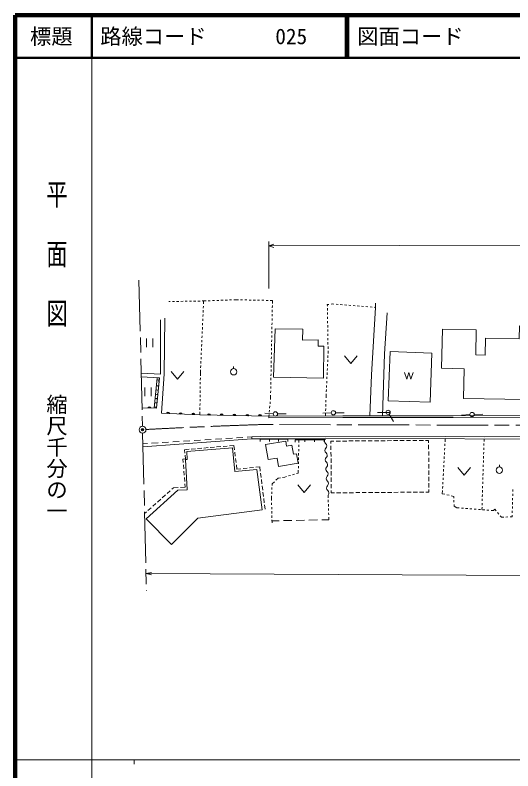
# Model space of a CAD drawing. Units: millimetres, scale not verified. Extents: x 40000 to 680000, y 20000 to 380000.
# Drawn here: x 40000 to 156964, y 202409 to 380000 of the extents above; entities that cross this region are included whole.
import ezdxf
from ezdxf.enums import TextEntityAlignment as Align

# ---------------------------------------------------------------- set-up
doc = ezdxf.new("R2010")
doc.units = ezdxf.units.MM
doc.header["$LTSCALE"] = 1000
doc.header["$PDMODE"] = 32
doc.header["$PDSIZE"] = 500
doc.linetypes.add('CHAIN', pattern=[18.5, 12, -1.5, 3.5, -1.5])
for name, color, linetype, lineweight in [('M-BGD', 7, 'Continuous', 13), ('M-BMK', 2, 'CHAIN', 13), ('M-BMK-SRVR', 3, 'Continuous', 13), ('M-STR-HTXT', 7, 'Continuous', 13), ('M-TTL', 2, 'Continuous', 140), ('M-TTL-BAND', 7, 'Continuous', 13), ('M-TTL-LINE', 7, 'Continuous', 50)]:
    doc.layers.add(name, color=color, linetype=linetype, lineweight=lineweight)
doc.layers.add('M-OTRS', color=6, linetype='Continuous')
doc.layers.add('M-TTL-TXT', color=7, linetype='Continuous')
doc.styles.add('@ＭＳ ゴシック', font='')
doc.styles.add('ＭＳ ゴシック', font='')
doc.styles.get('@ＭＳ ゴシック').set_extended_font_data('@MS Gothic')
doc.styles.get('ＭＳ ゴシック').set_extended_font_data('MS Gothic')

msp = doc.modelspace()

# ---------------------------------------------------------------- linework, layer by layer
at = {"layer": 'M-BGD'}
for p, q in [((76455, 312701), (76116, 312695)), ((77455, 312718), (76955, 312710)), ((78455, 312735), (77955, 312727)), ((79455, 312752), (78955, 312744)), ((80455, 312770), (79955, 312761)), ((81455, 312787), (80955, 312778)), ((82454, 312804), (81954, 312795)), ((83454, 312821), (82954, 312813)), ((84293, 312836), (83954, 312830)), ((84262, 312142), (84293, 312836)), ((84293, 312836), (84871, 312857)), ((85371, 312875), (85870, 312893)), ((86370, 312912), (86870, 312930)), ((87369, 312948), (87869, 312967)), ((88368, 312985), (88868, 313003)), ((89368, 313022), (89867, 313040)), ((90367, 313058), (90867, 313077)), ((91366, 313095), (91944, 313116)), ((91944, 313116), (92459, 313106)), ((92959, 313095), (93459, 313085)), ((93959, 313075), (94458, 313065)), ((94958, 313054), (95458, 313044)), ((95958, 313034), (96458, 313023)), ((96958, 313013), (97458, 313003)), ((97958, 312993), (98458, 312982)), ((98957, 312972), (99457, 312962)), ((99957, 312951), (100472, 312941)), ((100472, 312941), (100458, 312230)), ((84218, 311143), (84240, 311642)), ((100448, 311730), (100438, 311230)), ((113747, 312028), (113364, 311985)), ((113364, 311985), (113370, 311620)), ((113378, 311120), (113386, 310620)), ((114627, 312126), (114244, 312083)), ((114922, 312102), (114627, 312126)), ((115919, 312024), (115421, 312063)), ((116916, 311945), (116417, 311984)), ((117913, 311866), (117414, 311905)), ((118910, 311787), (118411, 311827)), ((119907, 311708), (119408, 311748)), ((120903, 311630), (120405, 311669)), ((121900, 311551), (121402, 311590)), ((122897, 311472), (122399, 311511)), ((123894, 311393), (123396, 311432)), ((124688, 311330), (124393, 311354)), ((84128, 309145), (84151, 309644)), ((84173, 310144), (84195, 310643)), ((100408, 309731), (100398, 309231)), ((100428, 310730), (100418, 310231)), ((113395, 310120), (113403, 309620)), ((113411, 309120), (113420, 308620)), ((84039, 307147), (84061, 307646)), ((84084, 308146), (84106, 308645)), ((100368, 307731), (100358, 307231)), ((100388, 308731), (100378, 308231)), ((113428, 308120), (113436, 307620)), ((83950, 305149), (83972, 305648)), ((83994, 306148), (84017, 306647)), ((100329, 305731), (100319, 305232)), ((100348, 306731), (100339, 306231)), ((101088, 306247), (100714, 294900)), ((113445, 307120), (113453, 306620)), ((113461, 306120), (113470, 305620)), ((70850, 303998), (70850, 301998)), ((72350, 303998), (72350, 301998)), ((83905, 304150), (83927, 304649)), ((100289, 303732), (100279, 303232)), ((100309, 304732), (100299, 304232)), ((113478, 305120), (113486, 304620)), ((113495, 304121), (113503, 303621)), ((83816, 302152), (83838, 302651)), ((83860, 303151), (83883, 303650)), ((100269, 302732), (100259, 302232)), ((113511, 303121), (113520, 302621)), ((113528, 302121), (113536, 301621)), ((83726, 300154), (83748, 300653)), ((83771, 301153), (83793, 301652)), ((100229, 300732), (100219, 300233)), ((100249, 301732), (100239, 301232)), ((113551, 300755), (113539, 300495)), ((113545, 301121), (113551, 300755)), ((83637, 298156), (83659, 298655)), ((83681, 299155), (83704, 299654)), ((100189, 298733), (100179, 298233)), ((100209, 299733), (100199, 299233)), ((113469, 298997), (113446, 298497)), ((113516, 299996), (113492, 299496)), ((117399, 299950), (118899, 298150)), ((118899, 298150), (120399, 299950)), ((83539, 295964), (83570, 296657)), ((83592, 297157), (83614, 297656)), ((91341, 296944), (91341, 297444)), ((100149, 296733), (100139, 296233)), ((100169, 297733), (100159, 297233)), ((113377, 296999), (113354, 296499)), ((113423, 297998), (113400, 297498)), ((69652, 295013), (73963, 294749)), ((76654, 296239), (78154, 294439)), ((78154, 294439), (79654, 296239)), ((83530, 295259), (83539, 295964)), ((100130, 295733), (100120, 295234)), ((113284, 295001), (113261, 294501)), ((113330, 296000), (113307, 295500)), ((131514, 295986), (132014, 294486)), ((132014, 294486), (132514, 295986)), ((132514, 295986), (133014, 294486)), ((133014, 294486), (133514, 295986)), ((72666, 287661), (73370, 294786)), ((73963, 294749), (73186, 287648)), ((73794, 294252), (73396, 294296)), ((73848, 294749), (73740, 293755)), ((83505, 293260), (83511, 293759)), ((83517, 294259), (83524, 294759)), ((100090, 293734), (100080, 293234)), ((100110, 294734), (100100, 294234)), ((113238, 294002), (113215, 293503)), ((70455, 292469), (70455, 290469)), ((71955, 292469), (71955, 290469)), ((73533, 291866), (73135, 291910)), ((73642, 292861), (73244, 292904)), ((73544, 291966), (73522, 291767)), ((73653, 292960), (73631, 292761)), ((83480, 291260), (83486, 291760)), ((83492, 292260), (83499, 292760)), ((100050, 291734), (100040, 291234)), ((100070, 292734), (100060, 292234)), ((113145, 292004), (113122, 291505)), ((113191, 293003), (113168, 292504)), ((73316, 289878), (72918, 289922)), ((73424, 290872), (73027, 290916)), ((73327, 289978), (73305, 289779)), ((73435, 290972), (73414, 290773)), ((83455, 289260), (83461, 289760)), ((83467, 290260), (83474, 290760)), ((100016, 290024), (99984, 289655)), ((100030, 290734), (100016, 290024)), ((113048, 289544), (113031, 289044)), ((113087, 290745), (113064, 290044)), ((113099, 291005), (113087, 290745)), ((73186, 287648), (69827, 287731)), ((73098, 287890), (72701, 287934)), ((73207, 288884), (72809, 288928)), ((73109, 287990), (73087, 287791)), ((73218, 288984), (73196, 288785)), ((83430, 287260), (83436, 287760)), ((83442, 288260), (83449, 288760)), ((99855, 288160), (99813, 287662)), ((99941, 289157), (99898, 288658)), ((113015, 288545), (112999, 288045)), ((83415, 286056), (83424, 286760)), ((100671, 286323), (98675, 286446)), ((99684, 286168), (99652, 285798)), ((99770, 287164), (99727, 286666)), ((101670, 286302), (103670, 286340)), ((114287, 286541), (112287, 286503)), ((112950, 286546), (112927, 285845)), ((112983, 287545), (112966, 287046)), ((115287, 286554), (117287, 286571)), ((127145, 286652), (125145, 286635)), ((127145, 286656), (128145, 286656)), ((127903, 286227), (128932, 284512)), ((146868, 286123), (144872, 285990)), ((147867, 286164), (149867, 286196)), ((99654, 285398), (99652, 285798)), ((91043, 280622), (89546, 280525)), ((93538, 280784), (92041, 280687)), ((95589, 280916), (94536, 280848)), ((95589, 280916), (95598, 280417)), ((71085, 279330), (70031, 279262)), ((95598, 280417), (70048, 278571)), ((73579, 279492), (72082, 279395)), ((76074, 279653), (74577, 279557)), ((78569, 279815), (77072, 279718)), ((81064, 279976), (79567, 279879)), ((83558, 280138), (82062, 280041)), ((86053, 280299), (84556, 280202)), ((88548, 280461), (87051, 280364)), ((90345, 278792), (91394, 278883)), ((91394, 278883), (91531, 277830)), ((97599, 280331), (104067, 280331)), ((97599, 280331), (97599, 279831)), ((99755, 280331), (99755, 279831)), ((101911, 280331), (101911, 279831)), ((104067, 280331), (104067, 279831)), ((104067, 280331), (104067, 279831)), ((105796, 280190), (112613, 280206)), ((105796, 280190), (105798, 279690)), ((106660, 279036), (106650, 278536)), ((106683, 280192), (106670, 279535)), ((108069, 280195), (108070, 279695)), ((110341, 280201), (110342, 279701)), ((112613, 280206), (112614, 279706)), ((112613, 280206), (112614, 279706)), ((114930, 279899), (114202, 279893)), ((114202, 279893), (114207, 279318)), ((114210, 278818), (114218, 277818)), ((116430, 279911), (115430, 279903)), ((117930, 279922), (116930, 279914)), ((119430, 279934), (118430, 279926)), ((120930, 279946), (119930, 279938)), ((122430, 279957), (121430, 279950)), ((123930, 279969), (122930, 279961)), ((125430, 279981), (124430, 279973)), ((126930, 279993), (125930, 279985)), ((128430, 280004), (127430, 279996)), ((129930, 280016), (128930, 280008)), ((131430, 280028), (130430, 280020)), ((132930, 280039), (131930, 280032)), ((134430, 280051), (133430, 280043)), ((135930, 280063), (134930, 280055)), ((137158, 280073), (136430, 280067)), ((137163, 279497), (137158, 280073)), ((137174, 277997), (137167, 278997)), ((141005, 279260), (140979, 278760)), ((141071, 280486), (141032, 279759)), ((150150, 278837), (150166, 279336)), ((150181, 279836), (150198, 280386)), ((79832, 277885), (80880, 277975)), ((79915, 277070), (79832, 277885)), ((81379, 278018), (82375, 278104)), ((82873, 278147), (83869, 278233)), ((84367, 278276), (85364, 278362)), ((85862, 278405), (86858, 278491)), ((87356, 278534), (88353, 278620)), ((88851, 278663), (89847, 278749)), ((91595, 277334), (91724, 276342)), ((106640, 278036), (106630, 277536)), ((114222, 277318), (114230, 276318)), ((137186, 276497), (137178, 277497)), ((140898, 277262), (140872, 276763)), ((140952, 278261), (140925, 277762)), ((150089, 276838), (150105, 277337)), ((150120, 277837), (150135, 278337)), ((79437, 275680), (80049, 275758)), ((79500, 274858), (79437, 275680)), ((80049, 275758), (79966, 276573)), ((91789, 275847), (91918, 274855)), ((106600, 276036), (106590, 275536)), ((106620, 277036), (106610, 276536)), ((114234, 275818), (114242, 274818)), ((137198, 274997), (137190, 275997)), ((140845, 276264), (140818, 275765)), ((150028, 274839), (150044, 275338)), ((150059, 275838), (150074, 276338)), ((79616, 273362), (79539, 274359)), ((91983, 274359), (92120, 273306)), ((93556, 273449), (94551, 273548)), ((95049, 273597), (96044, 273696)), ((96541, 273745), (97480, 273838)), ((97480, 273838), (97609, 272825)), ((106560, 274037), (106550, 273537)), ((106580, 275036), (106570, 274536)), ((114246, 274318), (114253, 273318)), ((137209, 273498), (137202, 274497)), ((140738, 274267), (140711, 273767)), ((140791, 275265), (140765, 274766)), ((143993, 273674), (145493, 271874)), ((145493, 271874), (146993, 273674)), ((149998, 273839), (150013, 274339)), ((153784, 273826), (153784, 274326)), ((79731, 271867), (79654, 272864)), ((92120, 273306), (93059, 273400)), ((97672, 272329), (97797, 271337)), ((104718, 271847), (104238, 271706)), ((105677, 272130), (105197, 271988)), ((106527, 272380), (106157, 272271)), ((106540, 273037), (106527, 272380)), ((114257, 272818), (114265, 271818)), ((137221, 271998), (137213, 272998)), ((140631, 272270), (140604, 271770)), ((140684, 273268), (140658, 272769)), ((149937, 271840), (149952, 272340)), ((149967, 272839), (149983, 273339)), ((79847, 270371), (79770, 271368)), ((97860, 270841), (97986, 269849)), ((100919, 270362), (100403, 269851)), ((101791, 271224), (101275, 270713)), ((102342, 271304), (101791, 271224)), ((103388, 271456), (102837, 271376)), ((103758, 271565), (103388, 271456)), ((114269, 271318), (114277, 270318)), ((137233, 270498), (137225, 271498)), ((137245, 268998), (137237, 269998)), ((140524, 270272), (140497, 269773)), ((140577, 271271), (140551, 270772)), ((149876, 269841), (149891, 270341)), ((149906, 270840), (149922, 271340)), ((75699, 267581), (76446, 268245)), ((76820, 268577), (77235, 268946)), ((77235, 268946), (78342, 268988)), ((78842, 269007), (79949, 269050)), ((79949, 269050), (79885, 269872)), ((98049, 269353), (98175, 268361)), ((100361, 269001), (100337, 268502)), ((100403, 269851), (100386, 269501)), ((106406, 269647), (107906, 267847)), ((107906, 267847), (109406, 269647)), ((114281, 269818), (114289, 268818)), ((114293, 268318), (114297, 267743)), ((137253, 267922), (137249, 268498)), ((140417, 268275), (140378, 267548)), ((140470, 269274), (140444, 268775)), ((149815, 267842), (149830, 268342)), ((149845, 268841), (149861, 269341)), ((156958, 268527), (156945, 268028)), ((74578, 266584), (75325, 267248)), ((98238, 267865), (98364, 266873)), ((100264, 267004), (100247, 266654)), ((100247, 266654), (100262, 265906)), ((100313, 268003), (100288, 267503)), ((113549, 266563), (113527, 267219)), ((114297, 267743), (115025, 267749)), ((115525, 267753), (116525, 267761)), ((117025, 267764), (118025, 267772)), ((118525, 267776), (119525, 267784)), ((120025, 267788), (121025, 267796)), ((121525, 267800), (122525, 267807)), ((123025, 267811), (124025, 267819)), ((124525, 267823), (125525, 267831)), ((126025, 267835), (127025, 267843)), ((127525, 267846), (128525, 267854)), ((129025, 267858), (130025, 267866)), ((130525, 267870), (131525, 267878)), ((132025, 267882), (133025, 267889)), ((133525, 267893), (134525, 267901)), ((135025, 267905), (136025, 267913)), ((136525, 267917), (137253, 267922)), ((140378, 267548), (140993, 267404)), ((141480, 267290), (141967, 267175)), ((142454, 267061), (143069, 266917)), ((143069, 266917), (143085, 266520)), ((149784, 266842), (149800, 267342)), ((156906, 266528), (156893, 266028)), ((156932, 267528), (156919, 267028)), ((72335, 264591), (73083, 265255)), ((73457, 265588), (74204, 266252)), ((98426, 266377), (98552, 265385)), ((98615, 264889), (98744, 263876)), ((100271, 265406), (100281, 264907)), ((113583, 265563), (113566, 266063)), ((113616, 264564), (113600, 265063)), ((143105, 266020), (143126, 265521)), ((143146, 265021), (143162, 264624)), ((143162, 264624), (143794, 264250)), ((149723, 264843), (149739, 265343)), ((149754, 265843), (149769, 266342)), ((156880, 265528), (156867, 265029)), ((70426, 262894), (70841, 263262)), ((71214, 263595), (71962, 264259)), ((98034, 263786), (82955, 261816)), ((100291, 264407), (100301, 263907)), ((100310, 263407), (100320, 262907)), ((113650, 263564), (113633, 264064)), ((113684, 262565), (113667, 263065)), ((143794, 264250), (144366, 264205)), ((144865, 264167), (145363, 264128)), ((145862, 264090), (146360, 264051)), ((146859, 264013), (147357, 263974)), ((147856, 263935), (148354, 263897)), ((148853, 263858), (149351, 263820)), ((149691, 263793), (149708, 264343)), ((149850, 263781), (150348, 263743)), ((150847, 263704), (151345, 263666)), ((151844, 263627), (152416, 263583)), ((152416, 263583), (152720, 263887)), ((152720, 263887), (153030, 263522)), ((153353, 263142), (153677, 262761)), ((156827, 263529), (156814, 263029)), ((156854, 264529), (156841, 264029)), ((100330, 262407), (100340, 261907)), ((100349, 261407), (100364, 260660)), ((100354, 261175), (102039, 261205)), ((103039, 261222), (105039, 261257)), ((106039, 261275), (108038, 261310)), ((109038, 261327), (111038, 261362)), ((112038, 261379), (113723, 261409)), ((113723, 261409), (113701, 262065)), ((154001, 262380), (154311, 262015)), ((154311, 262015), (154802, 262038)), ((155301, 262062), (155801, 262085)), ((156300, 262109), (156791, 262132)), ((156801, 262530), (156791, 262132))]:
    msp.add_line(p, q, dxfattribs=at)
for points in [[(124694, 312308), (124688, 311330), (123714, 295482), (123316, 285850)], [(126288, 285845), (126800, 300383), (127426, 310034)], [(69632, 295854), (74200, 295666), (74182, 308405)], [(74388, 286483), (74997, 295672), (75206, 308815)], [(100714, 294900), (112482, 294713), (112506, 302200), (111196, 302247), (111196, 303721), (107546, 303604), (107569, 306201), (101088, 306247)], [(99652, 285798), (83415, 286056), (74388, 286483)], [(99652, 285798), (117034, 285859), (142949, 285821), (185503, 285921), (226326, 285721), (249418, 286067)], [(99654, 285398), (117034, 285459), (142949, 285421), (185503, 285521), (226328, 285321), (249424, 285667)], [(348473, 280508), (334839, 280443), (324864, 280571), (307583, 280723), (302446, 280735), (280793, 280794), (251952, 280928), (248065, 280884), (227955, 280892), (208939, 280937), (189557, 280927), (163716, 280952), (150199, 280886), (141073, 280986), (112907, 280937), (97586, 280956), (95589, 280916)], [(348475, 280008), (334837, 279943), (324859, 280071), (307580, 280223), (302445, 280235), (280791, 280294), (251954, 280428), (248068, 280384), (227954, 280392), (208939, 280437), (189557, 280427), (163717, 280452), (150198, 280386), (141071, 280486), (112907, 280437), (97591, 280456), (95598, 280417)], [(70766, 261629), (78229, 268367), (80421, 268419), (80007, 275547), (80451, 275601), (80327, 277442), (91058, 278350), (91596, 272735), (96837, 273226), (98034, 263786)], [(82955, 261816), (76732, 255616), (70766, 261629)]]:
    msp.add_lwpolyline(points, dxfattribs=at)
for points in [[(140392, 306173), (140206, 297011), (145509, 296903), (145368, 289940), (159942, 289644), (160113, 298051), (166880, 297914), (166678, 287945), (172707, 287823), (173072, 305790), (166568, 305922), (166586, 306848), (158486, 307012), (158423, 303898), (150568, 304058), (150488, 300107), (148233, 300153), (148352, 306012)], [(128116, 300921), (127695, 289387), (137495, 289029), (137916, 300563)], [(103612, 279906), (98837, 279118), (99425, 275558), (101561, 275911), (101883, 273958), (106518, 274723), (106154, 276934), (105395, 276808), (105046, 278922), (103808, 278718)]]:
    msp.add_lwpolyline(points, close=True, dxfattribs=at)
for centre, radius in [((91341, 296194), 750), ((101170, 286293), 500), ((114787, 286550), 500), ((127645, 286656), 500), ((147367, 286156), 500), ((153784, 273076), 750)]:
    msp.add_circle(centre, radius, dxfattribs=at)
for centre, radius, start, end in [((71506, 287635), 354, 7.37893, 169.78411), ((71506, 287635), 283, 9.60297, 167.56007), ((71506, 287635), 212, 13.3493, 163.81374), ((71506, 287635), 142, 21.06103, 156.10201), ((71506, 287635), 100, 31.37869, 145.78435), ((75902, 286357), 354, 6.08933, 168.4945), ((75902, 286357), 283, 8.31337, 166.27047), ((75902, 286357), 212, 12.05969, 162.52414), ((75902, 286357), 142, 19.77142, 154.81241), ((75902, 286357), 100, 30.08908, 144.49475), ((78899, 286215), 354, 6.08933, 168.4945), ((78899, 286215), 283, 8.31337, 166.27047), ((78899, 286215), 212, 12.05969, 162.52414), ((78899, 286215), 142, 19.77142, 154.81241), ((78899, 286215), 100, 30.08908, 144.49475), ((81895, 286073), 354, 6.08933, 168.4945), ((81895, 286073), 283, 8.31337, 166.27047), ((81895, 286073), 212, 12.05969, 162.52414), ((81895, 286073), 142, 19.77142, 154.81241), ((81895, 286073), 100, 30.08908, 144.49475), ((85533, 285968), 354, 7.88934, 170.29452), ((85533, 285968), 283, 10.11338, 168.07048), ((85533, 285968), 212, 13.85971, 164.32415), ((85533, 285968), 142, 21.57144, 156.61242), ((85533, 285968), 100, 31.8891, 146.29476), ((88533, 285921), 354, 7.88934, 170.29452), ((88533, 285921), 283, 10.11338, 168.07048), ((88533, 285921), 212, 13.85971, 164.32415), ((88533, 285921), 142, 21.57144, 156.61242), ((88533, 285921), 100, 31.8891, 146.29476), ((91533, 285873), 354, 7.88934, 170.29452), ((91533, 285873), 283, 10.11338, 168.07048), ((91533, 285873), 212, 13.85971, 164.32415), ((91533, 285873), 142, 21.57144, 156.61242), ((91533, 285873), 100, 31.8891, 146.29476), ((94532, 285825), 354, 7.88934, 170.29452), ((94532, 285825), 283, 10.11338, 168.07048), ((94532, 285825), 212, 13.85971, 164.32415), ((94532, 285825), 142, 21.57144, 156.61242), ((94532, 285825), 100, 31.8891, 146.29476), ((97532, 285778), 354, 7.88934, 170.29452), ((97532, 285778), 283, 10.11338, 168.07048), ((97532, 285778), 212, 13.85971, 164.32415), ((97532, 285778), 142, 21.57144, 156.61242), ((97532, 285778), 100, 31.8891, 146.29476), ((113415, 279909), 733, 133.90042, 231.46458), ((112502, 278762), 733, 313.90042, 51.46458), ((113519, 277706), 733, 133.90042, 231.46458), ((112605, 276559), 733, 313.90042, 51.46458), ((113622, 275503), 733, 133.90042, 231.46458), ((113725, 273300), 733, 133.90042, 231.46458), ((112709, 274356), 733, 313.90042, 51.46458), ((112812, 272153), 733, 313.90042, 51.46458), ((113828, 271097), 733, 133.90042, 231.46458), ((112915, 269950), 733, 313.90042, 51.46458), ((113932, 268894), 733, 133.90042, 231.46458), ((113018, 267747), 733, 313.90042, 51.46458)]:
    msp.add_arc(centre, radius, start, end, dxfattribs=at)
at = {"layer": 'M-BMK'}
for p, q in [((69105, 317713), (69932, 283379)), ((169629, 283582), (98020, 283794)), ((69971, 281780), (70864, 244687))]:
    msp.add_line(p, q, dxfattribs=at)
msp.add_arc((135201, -900645), 1185022, 91.79799, 93.11771, dxfattribs=at)
at = {"layer": 'M-BMK-SRVR'}
msp.add_circle((69951, 282580), 800, dxfattribs=at)
at = {"layer": 'M-OTRS'}
msp.add_point((69951, 282580), dxfattribs=at)
at = {"layer": 'M-STR-HTXT'}
for p, q in [((99598, 315798), (99579, 326798)), ((99580, 325798), (100830, 326176)), ((99580, 325798), (249347, 326067)), ((99580, 325798), (100831, 325426)), ((70766, 248758), (72018, 249064)), ((70766, 248758), (462163, 246757)), ((70766, 248758), (72015, 248439))]:
    msp.add_line(p, q, dxfattribs=at)
at = {"layer": 'M-TTL'}
for p, q in [((40000, 380000), (40000, 20000)), ((680000, 380000), (40000, 380000))]:
    msp.add_line(p, q, dxfattribs=at)
at = {"layer": 'M-TTL-BAND'}
for p, q in [((58000, 370000), (58000, 20000)), ((40000, 205000), (579000, 205000)), ((68000, 205000), (68000, 204000))]:
    msp.add_line(p, q, dxfattribs=at)
at = {"layer": 'M-TTL-LINE'}
for p, q in [((58000, 380000), (58000, 370000)), ((117750, 380000), (117750, 370000)), ((118250, 380000), (118250, 370000)), ((40000, 370000), (680000, 370000))]:
    msp.add_line(p, q, dxfattribs=at)

# ---------------------------------------------------------------- texts
at = {"layer": 'M-TTL-BAND', "style": '@ＭＳ ゴシック', "width": 1.4}
msp.add_text('平  面  図', height=3666, rotation=270, dxfattribs=at).set_placement((49777, 306475), align=Align.MIDDLE_RIGHT)
at = {"layer": 'M-TTL-BAND', "style": '@ＭＳ ゴシック'}
msp.add_text('縮尺千分の一', height=3666, rotation=270, dxfattribs=at).set_placement((49777, 261030), align=Align.MIDDLE_RIGHT)
at = {"layer": 'M-TTL-TXT', "style": 'ＭＳ ゴシック'}
msp.add_text('標題', height=3666, dxfattribs=at).set_placement((48500, 375000), align=Align.MIDDLE_CENTER)
for s, p in [('路線コード', (60000, 375000)), ('025', (101142, 375000)), ('図面コード', (120380, 375000))]:
    msp.add_text(s, height=3666, dxfattribs=at).set_placement(p, align=Align.MIDDLE_LEFT)

doc.saveas('drawing.dxf')
